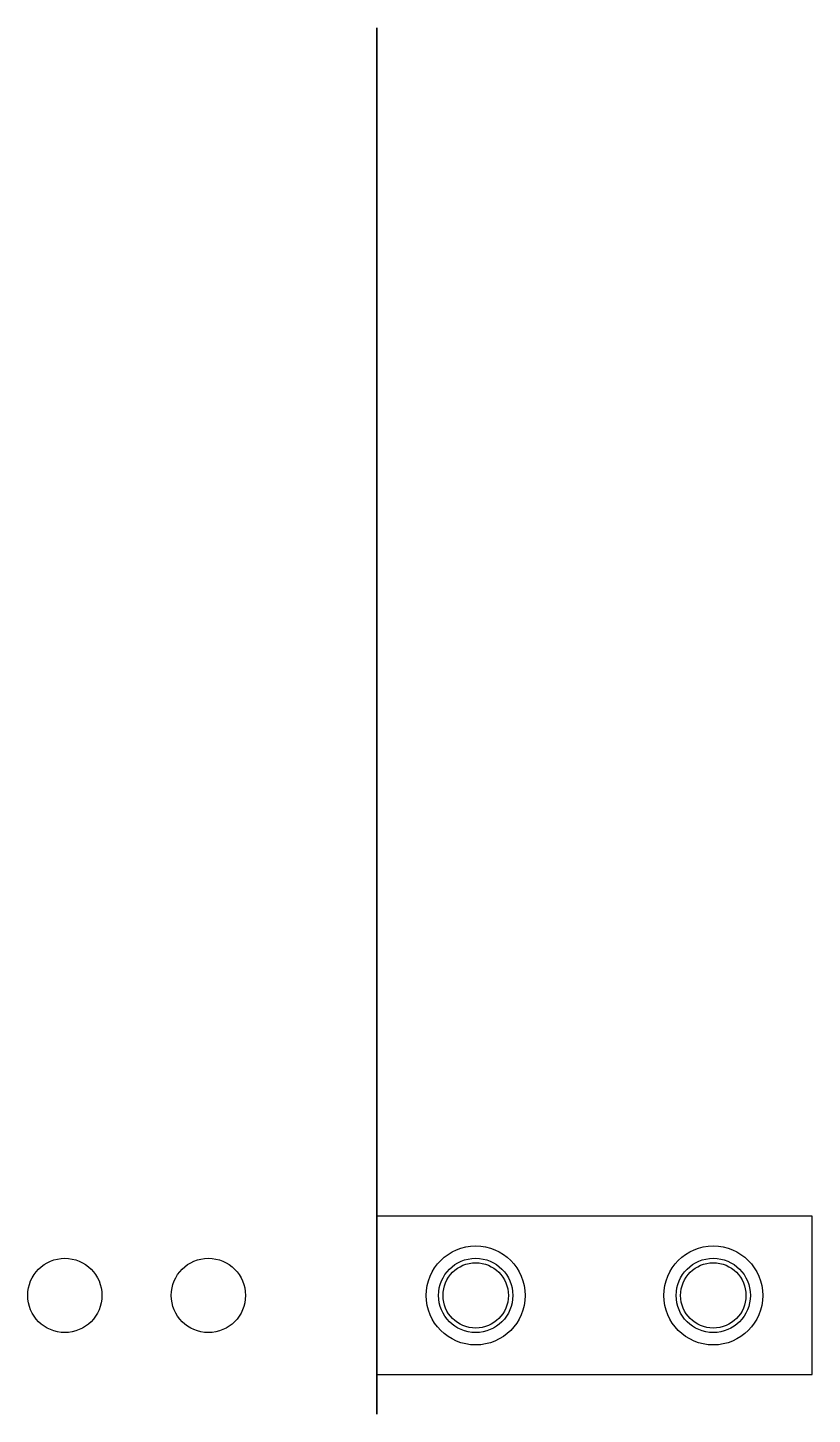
# Model space of a CAD drawing. Header units: centimetres. Extents: x 0 to 9.99, y -3.38 to 3.62.
# Drawn here: x 6.03 to 9.99, y -3.38 to 3.62 of the extents above; entities outside this region: 2.
import ezdxf

# ---------------------------------------------------------------- set-up
doc = ezdxf.new("R2010")
doc.units = ezdxf.units.CM
doc.header["$MEASUREMENT"] = 0
for name, color, linetype in [('Large Spacer v4_Reconstructed-Sketch2', 7, 'Continuous'), ('Large Spacer v4_Sketch1', 7, 'Continuous'), ('Large Spacer v4_Sketch3', 7, 'Continuous')]:
    doc.layers.add(name, color=color, linetype=linetype)

msp = doc.modelspace()

# ---------------------------------------------------------------- linework, layer by layer
at = {"layer": 'Large Spacer v4_Reconstructed-Sketch2'}
for centre in [(6.2176, -2.7819, 6.1707), (6.9426, -2.7819, 6.1707), (8.2926, -2.7819, 6.1707), (9.4926, -2.7819, 6.1707)]:
    msp.add_circle(centre, 0.1875, dxfattribs=at)
msp.add_point((0, 0, 6.1707), dxfattribs=at)
at = {"layer": 'Large Spacer v4_Sketch1'}
for p, q in [((7.7926, 3.6181, 2.4707), (7.7926, 3.6181, 6.1707)), ((7.7926, 1.7133, 2.4707), (7.7926, 3.6181, 2.4707)), ((7.7926, 3.6181, 6.1707), (7.7926, 1.7133, 6.1707)), ((7.7926, 2.6181, 2.4707), (7.7926, 3.6181, 2.4707)), ((7.7926, 3.6181, 6.1707), (7.7926, 2.6181, 6.1707)), ((7.7926, 3.6181, 2.4707), (7.7926, 3.6181, 6.1707)), ((7.7926, 2.6181, -0.1793), (7.7926, 2.6181, 2.4707)), ((7.7926, 2.2944, -0.1793), (7.7926, 2.6181, -0.1793)), ((7.7926, 2.6181, 6.1707), (7.7926, 2.6181, 8.8207)), ((7.7926, 2.6181, 8.8207), (7.7926, 2.1894, 8.8207)), ((7.7926, -1.477, 6.1707), (7.7926, -3.3819, 6.1707)), ((7.7926, -3.3819, 2.4707), (7.7926, -1.477, 2.4707)), ((7.7926, -1.9531, 8.8207), (7.7926, -2.3819, 8.8207)), ((7.7926, -2.3819, -0.1793), (7.7926, -2.0581, -0.1793)), ((7.7926, -2.3819, 6.1707), (7.7926, -3.3819, 6.1707)), ((7.7926, -2.3819, 2.4707), (7.7926, -2.3819, -0.1793)), ((7.7926, -2.3819, 6.1707), (7.7926, -2.3819, 2.4707)), ((7.7926, -3.3819, 2.4707), (7.7926, -2.3819, 2.4707)), ((7.7926, -2.3819, 8.8207), (7.7926, -2.3819, 6.1707)), ((7.7926, -3.3819, 6.1707), (7.7926, -3.3819, 2.4707)), ((7.7926, -3.3819, 6.1707), (7.7926, -3.3819, 2.4707))]:
    msp.add_line(p, q, dxfattribs=at)
at = {"layer": 'Large Spacer v4_Sketch1', "extrusion": (1, -7.08202e-32, 5.55112e-16)}
for centre, radius in [((3.1181, 2.9707, 7.7926), 0.25), ((3.1181, 5.6707, 7.7926), 0.25), ((3.1181, 2.9707, 7.7926), 0.25), ((3.1181, 5.6707, 7.7926), 0.25), ((1.6681, 5.8707, 7.7926), 0.2), ((1.6681, 2.7707, 7.7926), 0.2), ((0.1181, 4.3207, 7.7926), 1.2), ((0.1181, 4.3207, 7.7926), 0.7), ((0.1181, 0.8207, 7.7926), 0.7), ((0.1181, 7.8207, 7.7926), 0.7), ((-1.4319, 5.8707, 7.7926), 0.2), ((-1.4319, 2.7707, 7.7926), 0.2), ((-2.8819, 5.6707, 7.7926), 0.25), ((-2.8819, 2.9707, 7.7926), 0.25), ((-2.8819, 5.6707, 7.7926), 0.25), ((-2.8819, 2.9707, 7.7926), 0.25)]:
    msp.add_circle(centre, radius, dxfattribs=at)
at = {"layer": 'Large Spacer v4_Sketch1', "extrusion": (1, -2.46519e-32, 5.55112e-16)}
msp.add_arc((0.1181, 0.8207, 7.7926), 2.395, 204.67916, 335.32084, dxfattribs=at)
at = {"layer": 'Large Spacer v4_Sketch1', "extrusion": (1, -7.39557e-32, 5.55112e-16)}
msp.add_arc((0.1181, 7.8207, 7.7926), 2.3, 25.77146, 154.22854, dxfattribs=at)
at = {"layer": 'Large Spacer v4_Sketch1', "extrusion": (1, -4.93038e-32, 5.55112e-16)}
for centre, start, end in [((0.1181, 0.8207, 7.7926), 45.96821, 134.03179), ((0.1181, 7.8207, 7.7926), 225.96821, 314.03179)]:
    msp.add_arc(centre, 2.295, start, end, dxfattribs=at)
at = {"layer": 'Large Spacer v4_Sketch1'}
msp.add_point((7.7926, 0), dxfattribs=at)
at = {"layer": 'Large Spacer v4_Sketch3'}
for p, q in [((7.7926, -2.3819, 6.0707), (7.7926, -3.1819, 6.0707)), ((9.9926, -2.3819, 6.0707), (7.7926, -2.3819, 6.0707)), ((9.9926, -3.1819, 6.0707), (9.9926, -2.3819, 6.0707)), ((7.7926, -3.1819, 6.0707), (9.9926, -3.1819, 6.0707))]:
    msp.add_line(p, q, dxfattribs=at)
for centre, radius in [((8.2926, -2.7819, 6.0707), 0.25), ((9.4926, -2.7819, 6.0707), 0.25), ((8.2926, -2.7819, 6.0707), 0.1875), ((8.2926, -2.7819, 6.0707), 0.165), ((9.4926, -2.7819, 6.0707), 0.1875), ((9.4926, -2.7819, 6.0707), 0.165)]:
    msp.add_circle(centre, radius, dxfattribs=at)
msp.add_point((0, 0, 6.0707), dxfattribs=at)

doc.saveas('drawing.dxf')
